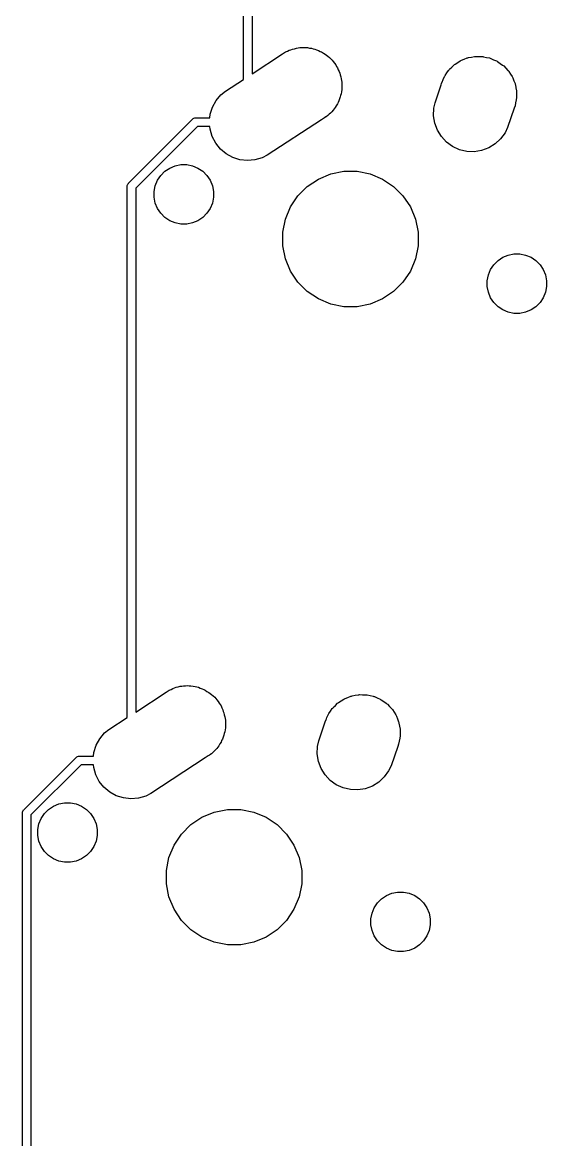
# Model space of a CAD drawing. Extents: x -26.1 to -7.5, y -7.6 to -2.2.
# Drawn here: x -18.419 to -17.811, y -6.099 to -4.803 of the extents above; entities that cross this region are included whole.
import ezdxf

# ---------------------------------------------------------------- set-up
doc = ezdxf.new("R2010")
doc.units = 0
doc.header["$MEASUREMENT"] = 0
doc.layers.add('BLACK', color=7, linetype='CONTINUOUS')

msp = doc.modelspace()

# ---------------------------------------------------------------- linework, layer by layer
at = {"layer": 'BLACK', "linetype": 'CONTINUOUS'}
for p, q in [((-18.1622, -4.86966), (-18.1622, -4.37955)), ((-18.1522, -4.38137), (-18.1522, -4.86314)), ((-18.1522, -4.86314), (-18.1169, -4.84013)), ((-18.1169, -4.84013), (-18.1134, -4.83785)), ((-18.1134, -4.83785), (-18.1112, -4.83691)), ((-18.1112, -4.83691), (-18.109, -4.83579)), ((-18.109, -4.83579), (-18.1072, -4.83525)), ((-18.1072, -4.83525), (-18.1054, -4.83451)), ((-18.1054, -4.83451), (-18.103, -4.83403)), ((-18.103, -4.83403), (-18.1006, -4.83335)), ((-18.1006, -4.83335), (-18.0987, -4.83318)), ((-18.0987, -4.83318), (-18.0968, -4.83281)), ((-18.0968, -4.83281), (-18.0944, -4.83281)), ((-18.0944, -4.83281), (-18.092, -4.83259)), ((-18.092, -4.83259), (-18.09, -4.83281)), ((-18.09, -4.83281), (-18.0881, -4.83281)), ((-18.0881, -4.83281), (-18.0857, -4.83328)), ((-18.0857, -4.83328), (-18.0833, -4.83355)), ((-18.0833, -4.83355), (-18.0814, -4.83413)), ((-18.0814, -4.83413), (-18.0795, -4.83451)), ((-18.0795, -4.83451), (-18.0773, -4.83544)), ((-18.0773, -4.83544), (-18.075, -4.83617)), ((-18.075, -4.83617), (-18.0733, -4.83711)), ((-18.0733, -4.83711), (-18.0715, -4.83785)), ((-18.0715, -4.83785), (-18.0695, -4.8392)), ((-18.0695, -4.8392), (-18.0673, -4.84037)), ((-18.0673, -4.84037), (-18.0658, -4.84162)), ((-18.0658, -4.84162), (-18.0642, -4.84269)), ((-18.0642, -4.84269), (-18.0625, -4.84442)), ((-18.0625, -4.84442), (-18.0606, -4.84599)), ((-17.906, -4.84616), (-17.9027, -4.84479)), ((-17.9027, -4.84479), (-17.9019, -4.84464)), ((-17.9019, -4.84464), (-17.9012, -4.84435)), ((-17.9012, -4.84435), (-17.8977, -4.84379)), ((-17.8977, -4.84379), (-17.8942, -4.84309)), ((-17.8942, -4.84309), (-17.8933, -4.84309)), ((-17.8933, -4.84309), (-17.8926, -4.84296)), ((-17.8926, -4.84296), (-17.889, -4.84309)), ((-17.889, -4.84309), (-17.8854, -4.84309)), ((-17.8854, -4.84309), (-17.8846, -4.84325)), ((-17.8846, -4.84325), (-17.8838, -4.84328)), ((-17.8838, -4.84328), (-17.8804, -4.8441)), ((-17.8804, -4.8441), (-17.8769, -4.84479)), ((-17.8769, -4.84479), (-17.8761, -4.8451)), ((-17.8761, -4.8451), (-17.8753, -4.84529)), ((-18.0606, -4.84599), (-18.0594, -4.84749)), ((-18.0594, -4.84749), (-18.0581, -4.84886)), ((-18.0581, -4.84886), (-18.0567, -4.85089)), ((-18.0567, -4.85089), (-18.0552, -4.85279)), ((-18.0552, -4.85279), (-18.0543, -4.85451)), ((-18.0543, -4.85451), (-18.0532, -4.85612)), ((-18.0532, -4.85612), (-18.0523, -4.85837)), ((-17.9236, -4.85858), (-17.9232, -4.85792)), ((-17.9232, -4.85792), (-17.9205, -4.8555)), ((-17.9205, -4.8555), (-17.918, -4.85298)), ((-17.918, -4.85298), (-17.9174, -4.85253)), ((-17.9174, -4.85253), (-17.9168, -4.85198)), ((-17.9168, -4.85198), (-17.9137, -4.85011)), ((-17.9137, -4.85011), (-17.9108, -4.84813)), ((-17.9108, -4.84813), (-17.91, -4.84782)), ((-17.91, -4.84782), (-17.9093, -4.8474)), ((-17.9093, -4.8474), (-17.906, -4.84616)), ((-17.8753, -4.84529), (-17.8721, -4.84677)), ((-17.8721, -4.84677), (-17.8688, -4.84813)), ((-17.8688, -4.84813), (-17.8681, -4.84858)), ((-17.8681, -4.84858), (-17.8674, -4.84891)), ((-17.8674, -4.84891), (-17.8645, -4.851)), ((-17.8645, -4.851), (-17.8616, -4.85298)), ((-17.8616, -4.85298), (-17.861, -4.85355)), ((-17.861, -4.85355), (-17.8603, -4.85402)), ((-17.8603, -4.85402), (-17.8579, -4.85663)), ((-17.8579, -4.85663), (-17.8554, -4.85915)), ((-18.1832, -4.88335), (-18.1622, -4.86966)), ((-18.0523, -4.85837), (-18.0512, -4.86053)), ((-18.0512, -4.86053), (-18.0506, -4.86239)), ((-18.0506, -4.86239), (-18.0499, -4.86418)), ((-18.0499, -4.86418), (-18.0494, -4.86657)), ((-18.0494, -4.86657), (-18.0487, -4.86891)), ((-18.0487, -4.86891), (-18.0485, -4.87084)), ((-18.0485, -4.87084), (-18.0482, -4.87273)), ((-17.9312, -4.8717), (-17.931, -4.87094)), ((-17.931, -4.87094), (-17.9304, -4.86969)), ((-17.9304, -4.86969), (-17.929, -4.8664)), ((-17.929, -4.8664), (-17.9286, -4.86573)), ((-17.9286, -4.86573), (-17.9283, -4.865)), ((-17.9283, -4.865), (-17.9262, -4.86211)), ((-17.9262, -4.86211), (-17.9242, -4.85915)), ((-17.9242, -4.85915), (-17.9236, -4.85858)), ((-17.8554, -4.85915), (-17.8549, -4.85982)), ((-17.8549, -4.85982), (-17.8544, -4.86041)), ((-17.8544, -4.86041), (-17.8525, -4.86344)), ((-17.8525, -4.86344), (-17.8505, -4.8664)), ((-17.8505, -4.8664), (-17.8502, -4.86715)), ((-17.8502, -4.86715), (-17.8498, -4.86783)), ((-17.8498, -4.86783), (-17.8486, -4.87117)), ((-17.8486, -4.87117), (-17.8472, -4.87446)), ((-18.1883, -4.88744), (-18.1832, -4.88335)), ((-18.0486, -4.88385), (-18.0489, -4.88627)), ((-18.0482, -4.88146), (-18.0486, -4.88385)), ((-18.0482, -4.87273), (-18.0482, -4.87517)), ((-18.0482, -4.87517), (-18.048, -4.8776)), ((-18.048, -4.8776), (-18.0482, -4.87952)), ((-18.0482, -4.87952), (-18.0482, -4.88146)), ((-17.9398, -4.89671), (-17.9327, -4.87582)), ((-17.9327, -4.87582), (-17.9324, -4.87446)), ((-17.9324, -4.87446), (-17.9312, -4.8717)), ((-17.8472, -4.87446), (-17.847, -4.87525)), ((-17.847, -4.87525), (-17.8468, -4.87601)), ((-17.8468, -4.87601), (-17.8462, -4.87952)), ((-17.8462, -4.87952), (-17.8455, -4.88302)), ((-17.8455, -4.88302), (-17.8455, -4.88383)), ((-17.8455, -4.88383), (-17.8454, -4.88462)), ((-18.1981, -4.90177), (-18.1939, -4.89413)), ((-18.1939, -4.89413), (-18.1883, -4.88744)), ((-18.0525, -4.89629), (-18.0532, -4.89808)), ((-18.0515, -4.89459), (-18.0525, -4.89629)), ((-18.0508, -4.89227), (-18.0515, -4.89459)), ((-18.0499, -4.89002), (-18.0508, -4.89227)), ((-18.0495, -4.88812), (-18.0499, -4.89002)), ((-18.0489, -4.88627), (-18.0495, -4.88812)), ((-17.9413, -4.90307), (-17.9398, -4.89671)), ((-17.8465, -4.89681), (-17.8472, -4.9003)), ((-17.8457, -4.89334), (-17.8465, -4.89681)), ((-17.8455, -4.89174), (-17.8457, -4.89254)), ((-17.8457, -4.89254), (-17.8457, -4.89334)), ((-17.8454, -4.88462), (-17.8455, -4.88818)), ((-17.8455, -4.88818), (-17.8455, -4.89174)), ((-18.2007, -4.91009), (-18.1981, -4.90177)), ((-18.0614, -4.90892), (-18.0629, -4.91013)), ((-18.0598, -4.90705), (-18.0614, -4.90892)), ((-18.0581, -4.90533), (-18.0598, -4.90705)), ((-18.057, -4.90372), (-18.0581, -4.90533)), ((-18.0557, -4.90224), (-18.057, -4.90372)), ((-18.0546, -4.9001), (-18.0557, -4.90224)), ((-18.0532, -4.89808), (-18.0546, -4.9001)), ((-17.9416, -4.91179), (-17.9413, -4.90307)), ((-17.8483, -4.90306), (-17.856, -4.92547)), ((-17.8472, -4.9003), (-17.8483, -4.90306)), ((-18.2955, -4.99), (-18.2214, -4.91591)), ((-18.2214, -4.91591), (-18.2213, -4.91572)), ((-18.2213, -4.91572), (-18.2205, -4.91509)), ((-18.2205, -4.91509), (-18.2196, -4.91463)), ((-18.2196, -4.91463), (-18.2187, -4.91434)), ((-18.2187, -4.91434), (-18.218, -4.91427)), ((-18.218, -4.91427), (-18.2177, -4.91425)), ((-18.218, -4.91427), (-18.218, -4.91427)), ((-18.2177, -4.91425), (-18.2175, -4.91427)), ((-18.2175, -4.91427), (-18.2012, -4.91427)), ((-18.2012, -4.91427), (-18.2007, -4.91009)), ((-18.0717, -4.91644), (-18.1348, -4.95756)), ((-18.0715, -4.91635), (-18.0717, -4.91644)), ((-18.0681, -4.91407), (-18.0715, -4.91635)), ((-18.0665, -4.91301), (-18.0681, -4.91407)), ((-18.0663, -4.91285), (-18.0665, -4.91301)), ((-18.0642, -4.9115), (-18.0663, -4.91285)), ((-18.0629, -4.91013), (-18.0642, -4.9115)), ((-17.9403, -4.9204), (-17.9416, -4.91179)), ((-17.9372, -4.92858), (-17.9403, -4.9204)), ((-18.2156, -4.92427), (-18.2872, -4.99578)), ((-18.2012, -4.92427), (-18.2156, -4.92427)), ((-18.2009, -4.92746), (-18.2012, -4.92427)), ((-18.1985, -4.93583), (-18.2009, -4.92746)), ((-18.1944, -4.94357), (-18.1985, -4.93583)), ((-17.9326, -4.936), (-17.9372, -4.92858)), ((-17.8588, -4.93141), (-17.8639, -4.93849)), ((-17.856, -4.92547), (-17.8588, -4.93141)), ((-18.189, -4.95038), (-18.1944, -4.94357)), ((-17.9267, -4.94239), (-17.9326, -4.936)), ((-17.9196, -4.9475), (-17.9267, -4.94239)), ((-17.9117, -4.95113), (-17.9196, -4.9475)), ((-17.8703, -4.94443), (-17.8777, -4.94901)), ((-17.8639, -4.93849), (-17.8703, -4.94443)), ((-18.1823, -4.95599), (-18.189, -4.95038)), ((-18.1747, -4.96019), (-18.1823, -4.95599)), ((-18.1663, -4.96282), (-18.1747, -4.96019)), ((-18.1406, -4.96058), (-18.149, -4.96302)), ((-18.1348, -4.95756), (-18.1406, -4.96058)), ((-17.9032, -4.95314), (-17.9117, -4.95113)), ((-17.8945, -4.95345), (-17.9032, -4.95314)), ((-17.8859, -4.95206), (-17.8945, -4.95345)), ((-17.8777, -4.94901), (-17.8859, -4.95206)), ((-18.2533, -4.97616), (-18.2477, -4.97239)), ((-18.2477, -4.97239), (-18.2414, -4.9698)), ((-18.2414, -4.9698), (-18.2347, -4.96847)), ((-18.2347, -4.96847), (-18.2279, -4.96847)), ((-18.2279, -4.96847), (-18.2213, -4.9698)), ((-18.2213, -4.9698), (-18.215, -4.97239)), ((-18.215, -4.97239), (-18.2094, -4.97616)), ((-18.1577, -4.96377), (-18.1663, -4.96282)), ((-18.149, -4.96302), (-18.1577, -4.96377)), ((-18.2645, -4.99287), (-18.2619, -4.9866)), ((-18.2619, -4.9866), (-18.2581, -4.98096)), ((-18.2581, -4.98096), (-18.2533, -4.97616)), ((-18.2094, -4.97616), (-18.2046, -4.98096)), ((-18.2046, -4.98096), (-18.2008, -4.9866)), ((-18.2008, -4.9866), (-18.1982, -4.99287)), ((-18.0882, -4.99371), (-18.0753, -4.98512)), ((-18.0753, -4.98512), (-18.061, -4.9792)), ((-18.061, -4.9792), (-18.0459, -4.97619)), ((-18.0459, -4.97619), (-18.0304, -4.97619)), ((-18.0304, -4.97619), (-18.0153, -4.9792)), ((-18.0153, -4.9792), (-18.001, -4.98512)), ((-18.001, -4.98512), (-17.9881, -4.99371)), ((-18.2972, -4.99371), (-18.2971, -4.99273)), ((-18.2972, -4.99395), (-18.2972, -4.99371)), ((-18.2972, -5.60966), (-18.2972, -4.99395)), ((-18.2971, -4.99273), (-18.2968, -4.99178)), ((-18.2968, -4.99178), (-18.2964, -4.99096)), ((-18.2964, -4.99096), (-18.2963, -4.99091)), ((-18.2963, -4.99091), (-18.2957, -4.99015)), ((-18.2957, -4.99015), (-18.2955, -4.99)), ((-18.2872, -4.99578), (-18.2872, -5.60314)), ((-18.2658, -4.99953), (-18.2645, -4.99287)), ((-18.2658, -5.00631), (-18.2658, -4.99953)), ((-18.1982, -4.99287), (-18.1969, -4.99953)), ((-18.1969, -4.99953), (-18.1969, -5.00631)), ((-18.0991, -5.00464), (-18.0882, -4.99371)), ((-17.9881, -4.99371), (-17.9772, -5.00464)), ((-18.2645, -5.01297), (-18.2658, -5.00631)), ((-18.2619, -5.01924), (-18.2645, -5.01297)), ((-18.1982, -5.01297), (-18.2008, -5.01924)), ((-18.1969, -5.00631), (-18.1982, -5.01297)), ((-18.1077, -5.0175), (-18.0991, -5.00464)), ((-17.9772, -5.00464), (-17.9686, -5.0175)), ((-18.2581, -5.02488), (-18.2619, -5.01924)), ((-18.2533, -5.02968), (-18.2581, -5.02488)), ((-18.2046, -5.02488), (-18.2094, -5.02968)), ((-18.2008, -5.01924), (-18.2046, -5.02488)), ((-18.1136, -5.03179), (-18.1077, -5.0175)), ((-17.9686, -5.0175), (-17.9627, -5.03179)), ((-18.2477, -5.03345), (-18.2533, -5.02968)), ((-18.2414, -5.03605), (-18.2477, -5.03345)), ((-18.2347, -5.03737), (-18.2414, -5.03605)), ((-18.2279, -5.03737), (-18.2347, -5.03737)), ((-18.2213, -5.03605), (-18.2279, -5.03737)), ((-18.215, -5.03345), (-18.2213, -5.03605)), ((-18.2094, -5.02968), (-18.215, -5.03345)), ((-18.1166, -5.04695), (-18.1136, -5.03179)), ((-17.9627, -5.03179), (-17.9596, -5.04695)), ((-18.1166, -5.06242), (-18.1166, -5.04695)), ((-17.9596, -5.04695), (-17.9596, -5.06242)), ((-18.1136, -5.07758), (-18.1166, -5.06242)), ((-17.9596, -5.06242), (-17.9627, -5.07758)), ((-18.1077, -5.09187), (-18.1136, -5.07758)), ((-17.9627, -5.07758), (-17.9686, -5.09187)), ((-17.8669, -5.07969), (-17.8613, -5.07592)), ((-17.8613, -5.07592), (-17.855, -5.07332)), ((-17.855, -5.07332), (-17.8484, -5.072)), ((-17.8484, -5.072), (-17.8416, -5.072)), ((-17.8416, -5.072), (-17.8349, -5.07332)), ((-17.8349, -5.07332), (-17.8286, -5.07592)), ((-17.8286, -5.07592), (-17.823, -5.07969)), ((-17.8781, -5.0964), (-17.8755, -5.09013)), ((-17.8755, -5.09013), (-17.8717, -5.08449)), ((-17.8717, -5.08449), (-17.8669, -5.07969)), ((-17.823, -5.07969), (-17.8182, -5.08449)), ((-17.8182, -5.08449), (-17.8144, -5.09013)), ((-17.8144, -5.09013), (-17.8118, -5.0964)), ((-18.0991, -5.10473), (-18.1077, -5.09187)), ((-17.9686, -5.09187), (-17.9772, -5.10473)), ((-17.8794, -5.10306), (-17.8781, -5.0964)), ((-17.8794, -5.10984), (-17.8794, -5.10306)), ((-17.8118, -5.0964), (-17.8105, -5.10306)), ((-17.8105, -5.10306), (-17.8105, -5.10984)), ((-18.0882, -5.11566), (-18.0991, -5.10473)), ((-18.0753, -5.12425), (-18.0882, -5.11566)), ((-17.9881, -5.11566), (-18.001, -5.12425)), ((-17.9772, -5.10473), (-17.9881, -5.11566)), ((-17.8781, -5.1165), (-17.8794, -5.10984)), ((-17.8755, -5.12277), (-17.8781, -5.1165)), ((-17.8118, -5.1165), (-17.8144, -5.12277)), ((-17.8105, -5.10984), (-17.8118, -5.1165)), ((-18.061, -5.13017), (-18.0753, -5.12425)), ((-18.0459, -5.13319), (-18.061, -5.13017)), ((-18.0153, -5.13017), (-18.0304, -5.13319)), ((-18.001, -5.12425), (-18.0153, -5.13017)), ((-17.8717, -5.12841), (-17.8755, -5.12277)), ((-17.8669, -5.13321), (-17.8717, -5.12841)), ((-17.8182, -5.12841), (-17.823, -5.13321)), ((-17.8144, -5.12277), (-17.8182, -5.12841)), ((-18.0304, -5.13319), (-18.0459, -5.13319)), ((-17.8613, -5.13698), (-17.8669, -5.13321)), ((-17.855, -5.13957), (-17.8613, -5.13698)), ((-17.8484, -5.1409), (-17.855, -5.13957)), ((-17.8416, -5.1409), (-17.8484, -5.1409)), ((-17.8349, -5.13957), (-17.8416, -5.1409)), ((-17.8286, -5.13698), (-17.8349, -5.13957)), ((-17.823, -5.13321), (-17.8286, -5.13698)), ((-18.2872, -5.60314), (-18.2519, -5.58013)), ((-18.2519, -5.58013), (-18.2484, -5.57785)), ((-18.2484, -5.57785), (-18.2462, -5.57691)), ((-18.2462, -5.57691), (-18.244, -5.57579)), ((-18.244, -5.57579), (-18.2422, -5.57525)), ((-18.2422, -5.57525), (-18.2404, -5.57451)), ((-18.2404, -5.57451), (-18.238, -5.57403)), ((-18.238, -5.57403), (-18.2356, -5.57335)), ((-18.2356, -5.57335), (-18.2337, -5.57318)), ((-18.2337, -5.57318), (-18.2318, -5.57281)), ((-18.2318, -5.57281), (-18.2294, -5.57281)), ((-18.2294, -5.57281), (-18.227, -5.57259)), ((-18.227, -5.57259), (-18.225, -5.57281)), ((-18.225, -5.57281), (-18.2231, -5.57281)), ((-18.2231, -5.57281), (-18.2207, -5.57328)), ((-18.2207, -5.57328), (-18.2183, -5.57355)), ((-18.2183, -5.57355), (-18.2164, -5.57413)), ((-18.2164, -5.57413), (-18.2145, -5.57451)), ((-18.2145, -5.57451), (-18.2123, -5.57544)), ((-18.2123, -5.57544), (-18.21, -5.57617)), ((-18.21, -5.57617), (-18.2083, -5.57711)), ((-18.2083, -5.57711), (-18.2065, -5.57785)), ((-18.2065, -5.57785), (-18.2045, -5.5792)), ((-18.2045, -5.5792), (-18.2023, -5.58037)), ((-18.2023, -5.58037), (-18.2008, -5.58162)), ((-18.2008, -5.58162), (-18.1992, -5.58269)), ((-18.1992, -5.58269), (-18.1975, -5.58442)), ((-18.0327, -5.58379), (-18.0292, -5.58309)), ((-18.0292, -5.58309), (-18.0283, -5.58309)), ((-18.0283, -5.58309), (-18.0276, -5.58296)), ((-18.0276, -5.58296), (-18.024, -5.58309)), ((-18.024, -5.58309), (-18.0204, -5.58309)), ((-18.0204, -5.58309), (-18.0196, -5.58325)), ((-18.0196, -5.58325), (-18.0188, -5.58328)), ((-18.0188, -5.58328), (-18.0154, -5.5841)), ((-18.1975, -5.58442), (-18.1956, -5.58599)), ((-18.1956, -5.58599), (-18.1944, -5.58749)), ((-18.1944, -5.58749), (-18.1931, -5.58886)), ((-18.1931, -5.58886), (-18.1917, -5.59089)), ((-18.1917, -5.59089), (-18.1902, -5.59279)), ((-18.1902, -5.59279), (-18.1893, -5.59451)), ((-18.1893, -5.59451), (-18.1882, -5.59612)), ((-18.1882, -5.59612), (-18.1873, -5.59837)), ((-18.0582, -5.59792), (-18.0555, -5.5955)), ((-18.0555, -5.5955), (-18.053, -5.59298)), ((-18.053, -5.59298), (-18.0524, -5.59253)), ((-18.0524, -5.59253), (-18.0518, -5.59198)), ((-18.0518, -5.59198), (-18.0487, -5.59011)), ((-18.0487, -5.59011), (-18.0458, -5.58813)), ((-18.0458, -5.58813), (-18.045, -5.58782)), ((-18.045, -5.58782), (-18.0443, -5.5874)), ((-18.0443, -5.5874), (-18.041, -5.58616)), ((-18.041, -5.58616), (-18.0377, -5.58479)), ((-18.0377, -5.58479), (-18.0369, -5.58464)), ((-18.0369, -5.58464), (-18.0362, -5.58435)), ((-18.0362, -5.58435), (-18.0327, -5.58379)), ((-18.0154, -5.5841), (-18.0119, -5.58479)), ((-18.0119, -5.58479), (-18.0111, -5.5851)), ((-18.0111, -5.5851), (-18.0103, -5.58529)), ((-18.0103, -5.58529), (-18.0071, -5.58677)), ((-18.0071, -5.58677), (-18.0038, -5.58813)), ((-18.0038, -5.58813), (-18.0031, -5.58858)), ((-18.0031, -5.58858), (-18.0024, -5.58891)), ((-18.0024, -5.58891), (-17.9995, -5.591)), ((-17.9995, -5.591), (-17.9966, -5.59298)), ((-17.9966, -5.59298), (-17.996, -5.59355)), ((-17.996, -5.59355), (-17.9953, -5.59402)), ((-17.9953, -5.59402), (-17.9929, -5.59663)), ((-17.9929, -5.59663), (-17.9904, -5.59915)), ((-18.1873, -5.59837), (-18.1862, -5.60053)), ((-18.1862, -5.60053), (-18.1856, -5.60239)), ((-18.1856, -5.60239), (-18.1849, -5.60418)), ((-18.1849, -5.60418), (-18.1844, -5.60657)), ((-18.1844, -5.60657), (-18.1837, -5.60891)), ((-18.1837, -5.60891), (-18.1835, -5.61084)), ((-18.0654, -5.60969), (-18.064, -5.6064)), ((-18.064, -5.6064), (-18.0636, -5.60573)), ((-18.0636, -5.60573), (-18.0633, -5.605)), ((-18.0633, -5.605), (-18.0612, -5.60211)), ((-18.0612, -5.60211), (-18.0592, -5.59915)), ((-18.0592, -5.59915), (-18.0586, -5.59858)), ((-18.0586, -5.59858), (-18.0582, -5.59792)), ((-17.9904, -5.59915), (-17.9899, -5.59982)), ((-17.9899, -5.59982), (-17.9894, -5.60041)), ((-17.9894, -5.60041), (-17.9875, -5.60344)), ((-17.9875, -5.60344), (-17.9855, -5.6064)), ((-17.9855, -5.6064), (-17.9852, -5.60715)), ((-17.9852, -5.60715), (-17.9848, -5.60783)), ((-17.9848, -5.60783), (-17.9836, -5.61117)), ((-18.3182, -5.62335), (-18.2972, -5.60966)), ((-18.1832, -5.62146), (-18.1836, -5.62385)), ((-18.1835, -5.61084), (-18.1832, -5.61273)), ((-18.1832, -5.61273), (-18.1832, -5.61517)), ((-18.1832, -5.61517), (-18.183, -5.6176)), ((-18.183, -5.6176), (-18.1832, -5.61952)), ((-18.1832, -5.61952), (-18.1832, -5.62146)), ((-18.0748, -5.63671), (-18.0677, -5.61582)), ((-18.0677, -5.61582), (-18.0674, -5.61446)), ((-18.0674, -5.61446), (-18.0662, -5.6117)), ((-18.0662, -5.6117), (-18.066, -5.61094)), ((-18.066, -5.61094), (-18.0654, -5.60969)), ((-17.9836, -5.61117), (-17.9822, -5.61446)), ((-17.9822, -5.61446), (-17.982, -5.61525)), ((-17.982, -5.61525), (-17.9818, -5.61601)), ((-17.9818, -5.61601), (-17.9812, -5.61952)), ((-17.9812, -5.61952), (-17.9805, -5.62302)), ((-18.3331, -5.64177), (-18.3289, -5.63413)), ((-18.3289, -5.63413), (-18.3233, -5.62744)), ((-18.3233, -5.62744), (-18.3182, -5.62335)), ((-18.1865, -5.63459), (-18.1875, -5.63629)), ((-18.1858, -5.63227), (-18.1865, -5.63459)), ((-18.1849, -5.63002), (-18.1858, -5.63227)), ((-18.1845, -5.62812), (-18.1849, -5.63002)), ((-18.1839, -5.62627), (-18.1845, -5.62812)), ((-18.1836, -5.62385), (-18.1839, -5.62627)), ((-17.9807, -5.63334), (-17.9815, -5.63681)), ((-17.9805, -5.63174), (-17.9807, -5.63254)), ((-17.9807, -5.63254), (-17.9807, -5.63334)), ((-17.9805, -5.62302), (-17.9805, -5.62383)), ((-17.9805, -5.62383), (-17.9804, -5.62462)), ((-17.9804, -5.62462), (-17.9805, -5.62818)), ((-17.9805, -5.62818), (-17.9805, -5.63174)), ((-18.3357, -5.65009), (-18.3331, -5.64177)), ((-18.1948, -5.64705), (-18.1964, -5.64892)), ((-18.1931, -5.64533), (-18.1948, -5.64705)), ((-18.192, -5.64372), (-18.1931, -5.64533)), ((-18.1907, -5.64224), (-18.192, -5.64372)), ((-18.1896, -5.6401), (-18.1907, -5.64224)), ((-18.1882, -5.63808), (-18.1896, -5.6401)), ((-18.1875, -5.63629), (-18.1882, -5.63808)), ((-18.0766, -5.65179), (-18.0763, -5.64307)), ((-18.0763, -5.64307), (-18.0748, -5.63671)), ((-17.9833, -5.64306), (-17.991, -5.66547)), ((-17.9822, -5.6403), (-17.9833, -5.64306)), ((-17.9815, -5.63681), (-17.9822, -5.6403)), ((-18.417, -5.7165), (-18.3564, -5.65591)), ((-18.3564, -5.65591), (-18.3563, -5.65572)), ((-18.3563, -5.65572), (-18.3555, -5.65509)), ((-18.3555, -5.65509), (-18.3546, -5.65463)), ((-18.3546, -5.65463), (-18.3537, -5.65434)), ((-18.3537, -5.65434), (-18.353, -5.65427)), ((-18.353, -5.65427), (-18.3527, -5.65425)), ((-18.3527, -5.65425), (-18.3525, -5.65427)), ((-18.3525, -5.65427), (-18.3362, -5.65427)), ((-18.3362, -5.65427), (-18.3357, -5.65009)), ((-18.2067, -5.65644), (-18.2698, -5.69756)), ((-18.2065, -5.65635), (-18.2067, -5.65644)), ((-18.2031, -5.65407), (-18.2065, -5.65635)), ((-18.2015, -5.65301), (-18.2031, -5.65407)), ((-18.2013, -5.65285), (-18.2015, -5.65301)), ((-18.1992, -5.6515), (-18.2013, -5.65285)), ((-18.1979, -5.65013), (-18.1992, -5.6515)), ((-18.1964, -5.64892), (-18.1979, -5.65013)), ((-18.0753, -5.6604), (-18.0766, -5.65179)), ((-18.0722, -5.66858), (-18.0753, -5.6604)), ((-18.3506, -5.66427), (-18.4087, -5.72228)), ((-18.3362, -5.66427), (-18.3506, -5.66427)), ((-18.3359, -5.66746), (-18.3362, -5.66427)), ((-18.3335, -5.67583), (-18.3359, -5.66746)), ((-18.0676, -5.676), (-18.0722, -5.66858)), ((-17.9938, -5.67141), (-17.9989, -5.67849)), ((-17.991, -5.66547), (-17.9938, -5.67141)), ((-18.3294, -5.68357), (-18.3335, -5.67583)), ((-18.324, -5.69038), (-18.3294, -5.68357)), ((-18.0617, -5.68239), (-18.0676, -5.676)), ((-18.0546, -5.6875), (-18.0617, -5.68239)), ((-18.0053, -5.68443), (-18.0127, -5.68901)), ((-17.9989, -5.67849), (-18.0053, -5.68443)), ((-18.3173, -5.69599), (-18.324, -5.69038)), ((-18.3097, -5.70019), (-18.3173, -5.69599)), ((-18.3013, -5.70282), (-18.3097, -5.70019)), ((-18.2698, -5.69756), (-18.2756, -5.70058)), ((-18.0467, -5.69113), (-18.0546, -5.6875)), ((-18.0382, -5.69314), (-18.0467, -5.69113)), ((-18.0295, -5.69345), (-18.0382, -5.69314)), ((-18.0209, -5.69206), (-18.0295, -5.69345)), ((-18.0127, -5.68901), (-18.0209, -5.69206)), ((-18.3883, -5.71616), (-18.3827, -5.71239)), ((-18.3827, -5.71239), (-18.3764, -5.7098)), ((-18.3764, -5.7098), (-18.3697, -5.70847)), ((-18.3697, -5.70847), (-18.3629, -5.70847)), ((-18.3629, -5.70847), (-18.3563, -5.7098)), ((-18.3563, -5.7098), (-18.35, -5.71239)), ((-18.35, -5.71239), (-18.3444, -5.71616)), ((-18.2927, -5.70377), (-18.3013, -5.70282)), ((-18.284, -5.70302), (-18.2927, -5.70377)), ((-18.2756, -5.70058), (-18.284, -5.70302)), ((-18.4187, -5.72021), (-18.4186, -5.71923)), ((-18.4187, -5.72045), (-18.4187, -5.72021)), ((-18.4187, -6.36786), (-18.4187, -5.72045)), ((-18.4186, -5.71923), (-18.4183, -5.71828)), ((-18.4183, -5.71828), (-18.4182, -5.71815)), ((-18.4182, -5.71815), (-18.4178, -5.71741)), ((-18.4178, -5.71741), (-18.4172, -5.71665)), ((-18.4172, -5.71665), (-18.417, -5.7165)), ((-18.4087, -5.72228), (-18.4087, -6.36134)), ((-18.3969, -5.7266), (-18.3931, -5.72096)), ((-18.3931, -5.72096), (-18.3883, -5.71616)), ((-18.3444, -5.71616), (-18.3396, -5.72096)), ((-18.3396, -5.72096), (-18.3358, -5.7266)), ((-18.2232, -5.73371), (-18.2103, -5.72512)), ((-18.2103, -5.72512), (-18.196, -5.7192)), ((-18.196, -5.7192), (-18.1809, -5.71619)), ((-18.1809, -5.71619), (-18.1654, -5.71619)), ((-18.1654, -5.71619), (-18.1503, -5.7192)), ((-18.1503, -5.7192), (-18.136, -5.72512)), ((-18.136, -5.72512), (-18.1231, -5.73371)), ((-18.4008, -5.73953), (-18.3995, -5.73287)), ((-18.3995, -5.73287), (-18.3969, -5.7266)), ((-18.3358, -5.7266), (-18.3332, -5.73287)), ((-18.3332, -5.73287), (-18.3319, -5.73953)), ((-18.2341, -5.74464), (-18.2232, -5.73371)), ((-18.1231, -5.73371), (-18.1122, -5.74464)), ((-18.4008, -5.74631), (-18.4008, -5.73953)), ((-18.3995, -5.75297), (-18.4008, -5.74631)), ((-18.3319, -5.74631), (-18.3332, -5.75297)), ((-18.3319, -5.73953), (-18.3319, -5.74631)), ((-18.2427, -5.7575), (-18.2341, -5.74464)), ((-18.1122, -5.74464), (-18.1036, -5.7575)), ((-18.3969, -5.75924), (-18.3995, -5.75297)), ((-18.3931, -5.76488), (-18.3969, -5.75924)), ((-18.3883, -5.76968), (-18.3931, -5.76488)), ((-18.3396, -5.76488), (-18.3444, -5.76968)), ((-18.3358, -5.75924), (-18.3396, -5.76488)), ((-18.3332, -5.75297), (-18.3358, -5.75924)), ((-18.2486, -5.77179), (-18.2427, -5.7575)), ((-18.1036, -5.7575), (-18.0977, -5.77179)), ((-18.3827, -5.77345), (-18.3883, -5.76968)), ((-18.3764, -5.77605), (-18.3827, -5.77345)), ((-18.3697, -5.77737), (-18.3764, -5.77605)), ((-18.3629, -5.77737), (-18.3697, -5.77737)), ((-18.3563, -5.77605), (-18.3629, -5.77737)), ((-18.35, -5.77345), (-18.3563, -5.77605)), ((-18.3444, -5.76968), (-18.35, -5.77345)), ((-18.2516, -5.78695), (-18.2486, -5.77179)), ((-18.0977, -5.77179), (-18.0946, -5.78695)), ((-18.2516, -5.80242), (-18.2516, -5.78695)), ((-18.0946, -5.78695), (-18.0946, -5.80242)), ((-18.2486, -5.81758), (-18.2516, -5.80242)), ((-18.0946, -5.80242), (-18.0977, -5.81758)), ((-18.0019, -5.81969), (-17.9963, -5.81592)), ((-17.9963, -5.81592), (-17.99, -5.81332)), ((-17.99, -5.81332), (-17.9834, -5.812)), ((-17.9834, -5.812), (-17.9766, -5.812)), ((-17.9766, -5.812), (-17.9699, -5.81332)), ((-17.9699, -5.81332), (-17.9636, -5.81592)), ((-17.9636, -5.81592), (-17.958, -5.81969)), ((-18.2427, -5.83187), (-18.2486, -5.81758)), ((-18.0977, -5.81758), (-18.1036, -5.83187)), ((-18.0105, -5.83013), (-18.0067, -5.82449)), ((-18.0067, -5.82449), (-18.0019, -5.81969)), ((-17.958, -5.81969), (-17.9532, -5.82449)), ((-17.9532, -5.82449), (-17.9494, -5.83013)), ((-18.2341, -5.84473), (-18.2427, -5.83187)), ((-18.1036, -5.83187), (-18.1122, -5.84473)), ((-18.0144, -5.84306), (-18.0131, -5.8364)), ((-18.0131, -5.8364), (-18.0105, -5.83013)), ((-17.9494, -5.83013), (-17.9468, -5.8364)), ((-17.9468, -5.8364), (-17.9455, -5.84306)), ((-18.2232, -5.85566), (-18.2341, -5.84473)), ((-18.2103, -5.86425), (-18.2232, -5.85566)), ((-18.1231, -5.85566), (-18.136, -5.86425)), ((-18.1122, -5.84473), (-18.1231, -5.85566)), ((-18.0144, -5.84984), (-18.0144, -5.84306)), ((-18.0131, -5.8565), (-18.0144, -5.84984)), ((-17.9455, -5.84984), (-17.9468, -5.8565)), ((-17.9455, -5.84306), (-17.9455, -5.84984)), ((-18.196, -5.87017), (-18.2103, -5.86425)), ((-18.136, -5.86425), (-18.1503, -5.87017)), ((-18.0105, -5.86277), (-18.0131, -5.8565)), ((-18.0067, -5.86841), (-18.0105, -5.86277)), ((-18.0019, -5.87321), (-18.0067, -5.86841)), ((-17.9532, -5.86841), (-17.958, -5.87321)), ((-17.9494, -5.86277), (-17.9532, -5.86841)), ((-17.9468, -5.8565), (-17.9494, -5.86277)), ((-18.1809, -5.87319), (-18.196, -5.87017)), ((-18.1654, -5.87319), (-18.1809, -5.87319)), ((-18.1503, -5.87017), (-18.1654, -5.87319)), ((-17.9963, -5.87698), (-18.0019, -5.87321)), ((-17.99, -5.87957), (-17.9963, -5.87698)), ((-17.9834, -5.8809), (-17.99, -5.87957)), ((-17.9766, -5.8809), (-17.9834, -5.8809)), ((-17.9699, -5.87957), (-17.9766, -5.8809)), ((-17.9636, -5.87698), (-17.9699, -5.87957)), ((-17.958, -5.87321), (-17.9636, -5.87698))]:
    msp.add_line(p, q, dxfattribs=at)

doc.saveas('drawing.dxf')
